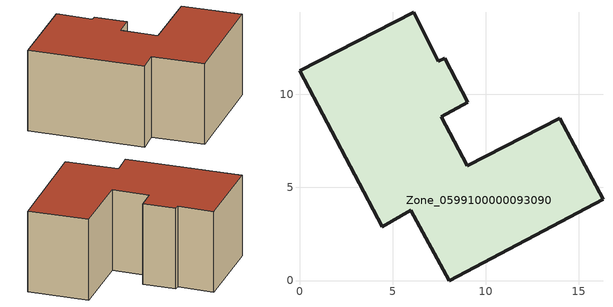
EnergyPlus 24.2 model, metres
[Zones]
Zone_0599100000093090
 floor ground (C_G): 9,6.16 13.98,8.7 16.29,4.36 8.04,0 5.97,3.77 4.43,2.88 0,11.25 6.13,14.39 7.44,11.77 7.79,11.92 9.03,9.58 7.61,8.8 z0.81
 wall outside (C_F): 4.43,2.88 5.97,3.77 8.04,0 16.29,4.36 13.98,8.7 9,6.16 7.61,8.8 9.03,9.58 7.79,11.92 7.44,11.77 6.13,14.39 0,11.25 4.43,2.88 z0.81:7.65
 roof outside (C_R): 6.13,14.39 0,11.25 4.43,2.88 5.97,3.77 8.04,0 16.29,4.36 13.98,8.7 9,6.16 7.61,8.8 9.03,9.58 7.79,11.92 7.44,11.77 z7.65
[BUILDING]
Pand.0599100000093090: North Axis=0; Terrain=City; Loads Convergence Tolerance Value=0.04; Temperature Convergence Tolerance Value=0.4; Solar Distribution=FullExterior; Maximum Number of Warmup Days=25; Minimum Number of Warmup Days=1
[Site:Location]
Rotterdam.The.Hague.AP_ZH_NLD Design_Conditions: Latitude=51.96; Longitude=4.45; Time Zone=1; Elevation=-4.5
[SITE:GROUNDTEMPERATURE:BUILDINGSURFACE]
18, 18, 18, 18, 18, 18, 18, 18, 18, 18, 18, 18
[MATERIAL] Thermal Absorptance=0.9; Solar Absorptance=0.7; Visible Absorptance=0.7
Name | Roughness | Thickness | Conductivity | Density | Specific Heat
G.D.1965 | MediumSmooth | 0.15 | 1 | 540 | 1210
F.D.1965 | Rough | 0.3 | 0.857143 | 1920 | 840
R.D.1965 | MediumRough | 0.2 | 0.08 | 1500 | 1000
[CONSTRUCTION]
C_G: G.D.1965
C_F: F.D.1965
C_R: R.D.1965
[ZONE]
Zone_0599100000093090: Type=1; Multiplier=1; Ceiling Height=Autocalculate; Volume=Autocalculate; Floor Area=autocalculate; Part of Total Floor Area=Yes
[ZONEINFILTRATION:DESIGNFLOWRATE]
Infil_Zone_0599100000093090: Zone or ZoneList or Space or SpaceList=Zone_0599100000093090; Schedule=AlwaysOn; Design Flow Rate Calculation Method=Flow/Area; Flow Rate per Floor Area=0.0042; Constant Term Coefficient=1; Temperature Term Coefficient=0; Velocity Term Coefficient=0; Velocity Squared Term Coefficient=0
[HVACTEMPLATE:ZONE:IDEALLOADSAIRSYSTEM]
Zone_0599100000093090: Maximum Heating Supply Air Temperature=50; Minimum Cooling Supply Air Temperature=13; Maximum Heating Supply Air Humidity Ratio=0.0156; Minimum Cooling Supply Air Humidity Ratio=0.0077; Heating Limit=NoLimit; Cooling Limit=NoLimit; Dehumidification Control Type=ConstantSensibleHeatRatio; Cooling Sensible Heat Ratio=0.7; Dehumidification Setpoint=60; Humidification Control Type=None; Humidification Setpoint=30; Outdoor Air Method=None; Outdoor Air Flow Rate per Person=0.00944; Outdoor Air Flow Rate per Zone Floor Area=0; Outdoor Air Flow Rate per Zone=0; Demand Controlled Ventilation Type=None; Outdoor Air Economizer Type=NoEconomizer; Heat Recovery Type=None; Sensible Heat Recovery Effectiveness=0.7; Latent Heat Recovery Effectiveness=0.65
[ZONECONTROL:THERMOSTAT]
ThermostatControl_Zone_0599100000093090: Zone or ZoneList=Zone_0599100000093090; Control Type Schedule=DualSetpointControlType; Control 1=Thermostat_Zone_0599100000093090; Temperature Difference Between Cutout And Setpoint=0
[THERMOSTATSETPOINT:DUALSETPOINT]
Thermostat_Zone_0599100000093090: Heating Setpoint Temperature Schedule=HeatingSetpoint_Zone_0599100000093090; Cooling Setpoint Temperature Schedule=CoolingSetpoint_Zone_0599100000093090
[SCHEDULE:COMPACT]
HeatingSetpoint_Zone_0599100000093090: Through: 12/31, For: AllDays, Until: 24:00, 21
CoolingSetpoint_Zone_0599100000093090: Through: 12/31, For: AllDays, Until: 24:00, 24
DualSetpointControlType: Through: 12/31, For: AllDays, Until: 24:00, 4
AlwaysOn: Through: 12/31, For: AllDays, Until: 24:00, 1
